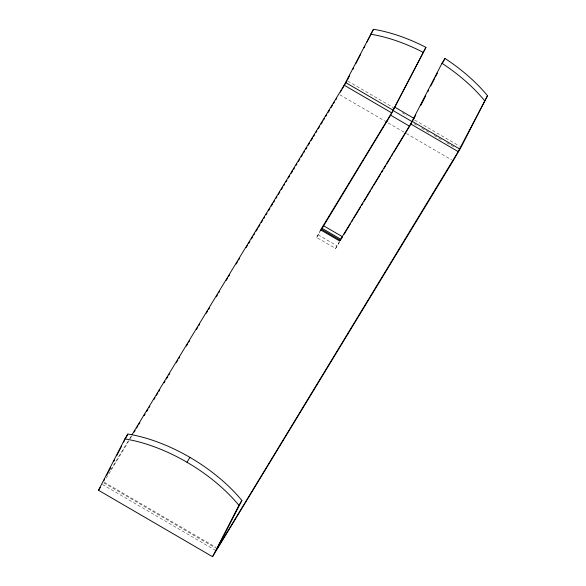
<?xml version="1.0" encoding="UTF-8"?>
<svg xmlns="http://www.w3.org/2000/svg" width="586" height="586" viewBox="0 0 586 586"><rect width="100%" height="100%" fill="white"/><g stroke="black" fill="none" stroke-linecap="round" stroke-linejoin="round"><path stroke-width="0.44" stroke-dasharray="2.93 2.2" d="M339.646 241.864L335.61 248.515L316.608 237.447L320.271 230.598M335.61 248.515L339.279 241.674M110.578 470.053L129.088 439.544M129.565 438.76L131.462 435.632M106.176 478.205L131.799 435.991M316.608 237.447L320.19 231.536M347.857 81.11L393.477 107.685M402.128 112.724L406.845 115.471M414.712 120.057L459.541 146.17M413.987 123.668L417.107 125.485M421.781 128.209L428.791 132.29M434.241 135.469L441.251 139.556M446.708 142.728L453.718 146.815M339.902 94.807L386.643 122.035M388.159 122.921L404.128 132.224M406.428 133.564L451.608 159.883M318.095 234.832L337.104 245.9M104.242 482.249L215.926 547.309M103.759 482.886L215.443 547.947M102.382 484.461L214.85 549.983"/><path stroke-width="0.88" d="M487.508 95.738L461.116 147.086L453.168 160.791L212.535 556.7L98.492 490.262L124.884 438.914L127.843 434.036A110.036 55.414 31.3 0 1 241.886 500.473L217.018 548.862L458.186 151.613L487.508 95.738A110.036 55.414 31.3 0 0 445.587 58.849L444.928 58.446L441.969 63.317L410.669 123.932L339.646 240.963L320.637 229.895L391.66 112.864L425.919 47.371L425.238 46.997A110.036 55.414 31.3 0 0 373.465 29.3L344.143 85.182L131.938 434.849M103.803 480.813L104.63 479.202M106.703 475.165L110.439 467.906M113.75 461.453L114.578 459.842M116.651 455.813L121.624 446.129M123.697 442.1L124.525 440.489M125.36 438.877L127.843 434.036M347.483 79.85L349.549 75.836M352.845 69.419L353.673 67.815M355.731 63.801L360.683 54.176M363.979 47.752L364.807 46.148M366.865 42.141L373.465 29.3M320.637 230.796L390.613 115.186L425.919 47.371M386.643 122.035L387.654 120.064M390.613 115.186L409.621 126.261L415.767 115.178M420.77 105.451L425.766 95.723M427.853 91.672L428.681 90.054M430.769 86.003L434.512 78.707M435.347 77.088L437.427 73.03M442.43 63.31L444.928 58.446M212.535 556.7L238.927 505.344L241.886 500.473M340.444 92.075L341.33 90.552M342.217 89.028L347.073 80.656M134.172 432.08L135.117 430.52M136.538 428.176L137.966 425.832M138.911 424.264L139.864 422.704M144.134 415.664L145.079 414.104M146.507 411.76L147.928 409.409M148.873 407.849L149.826 406.281M154.096 399.249L155.041 397.682M156.469 395.338L157.89 392.994M158.843 391.433L159.788 389.866M164.058 382.834L165.003 381.266M166.431 378.922L167.852 376.578M168.805 375.011L169.75 373.45M176.393 362.507L177.814 360.163M178.767 358.595L179.712 357.035M186.355 346.084L187.776 343.74M188.729 342.18L189.674 340.613M196.317 329.669L197.746 327.325M198.691 325.765L199.643 324.197M206.279 313.254L207.708 310.91M208.653 309.342L209.605 307.782M216.249 296.838L217.67 294.487M218.615 292.927L219.567 291.367M226.211 280.416L227.632 278.072M228.584 276.511L229.529 274.944M236.173 264L237.594 261.656M238.546 260.089L239.491 258.529M246.135 247.585L247.556 245.241M248.508 243.673L249.929 241.329M251.35 238.985L252.778 236.641M253.723 235.074L254.676 233.514M256.097 231.17L257.518 228.818M258.47 227.258L259.891 224.914M261.319 222.57L262.74 220.219M263.685 218.659L264.638 217.098M266.059 214.747L267.011 213.187M268.432 210.843L269.853 208.499M271.281 206.147L272.702 203.803M273.655 202.243L274.6 200.676M276.021 198.332L276.973 196.771M278.394 194.42L279.822 192.076M281.243 189.732L282.664 187.388M283.617 185.821L284.562 184.26M285.99 181.916L286.935 180.349M288.356 178.005L289.784 175.661M291.205 173.317L292.626 170.973M293.579 169.405L294.524 167.845M295.952 165.501L296.897 163.934M298.325 161.59L299.746 159.246M301.167 156.901L302.588 154.55M303.541 152.99L304.493 151.422M305.914 149.078L306.859 147.518M308.287 145.174L309.708 142.823M311.129 140.479L312.558 138.135M313.503 136.575L314.455 135.007M315.876 132.663L316.828 131.103M318.249 128.752L319.67 126.408M321.091 124.064L322.52 121.72M323.465 120.152L324.417 118.592M325.838 116.248L326.79 114.68M328.211 112.336L329.632 109.992M331.061 107.648L332.482 105.304M333.427 103.737L334.379 102.176M335.8 99.825L336.752 98.265M186.985 462.251L189.945 457.38M341.557 238.414L342.546 236.788L323.538 225.713M343.967 234.444L350.618 223.486M351.571 221.918L352.992 219.574M353.944 218.007L360.595 207.048M361.54 205.481L362.968 203.137M363.921 201.569L370.564 190.611M371.517 189.051L372.945 186.7M373.89 185.139L380.541 174.181M381.493 172.614L382.914 170.27M383.867 168.702L385.764 165.567M386.716 164.007L390.518 157.744M391.463 156.176L392.891 153.832M393.843 152.265L409.196 126.957M98.492 490.262L100.44 487.362M422.96 52.249L422.279 51.876A110.036 55.414 31.3 0 0 370.506 34.178M395.096 107.348L414.104 118.423M345.637 82.567L393.155 110.249M412.163 121.324L459.68 149.005M393.125 110.6L412.134 121.668M344.143 85.182L391.66 112.864M410.669 123.932L458.186 151.613M322.044 228.328L341.052 239.403M321.538 229.316L340.547 240.392M441.969 63.317L442.628 63.728A110.036 55.414 31.3 0 1 484.549 100.609M124.884 438.914A110.036 55.414 31.3 0 1 238.927 505.344"/></g></svg>
